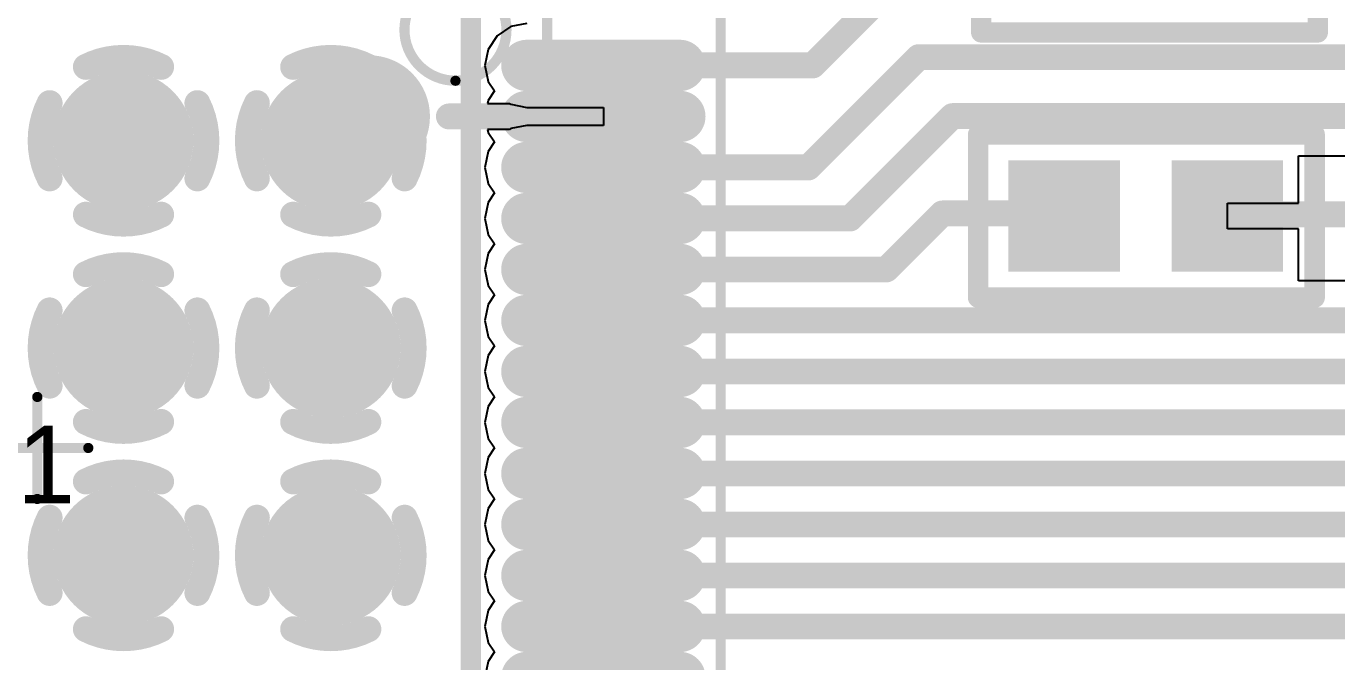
# Model space of a CAD drawing. Header units: millimetres. Extents: x 6.83 to 16.18, y 4.59 to 12.3.
# Drawn here: x 13.684 to 14.19, y 6.554 to 6.8 of the extents above; entities that cross this region are included whole.
import ezdxf

# ---------------------------------------------------------------- set-up
doc = ezdxf.new("R2010")
doc.units = ezdxf.units.MM
doc.header["$MEASUREMENT"] = 0
for name, color, linetype in [('BottomLayer', 5, 'Continuous'), ('BottomSolder', 6, 'Continuous'), ('InternalPlane1', 76, 'Continuous'), ('InternalPlane2', 16, 'Continuous'), ('Mechanical13', 56, 'Continuous'), ('Mechanical15', 56, 'Continuous'), ('MultiLayer', 9, 'Continuous'), ('TopLayer', 1, 'Continuous'), ('TopOverlay', 2, 'Continuous'), ('TopPaste', 8, 'Continuous'), ('TopSolder', 216, 'Continuous'), ('ViaHoleLayer', 16, 'Continuous')]:
    doc.layers.add(name, color=color, linetype=linetype)

# ---------------------------------------------------------------- blocks, each defined once
blk = doc.blocks.new('0603_118')
at = {"layer": 'TopLayer'}
for points in [[(0.02175, -0.04726), (0.02175, -0.01226), (-0.01325, -0.04726), (-0.01325, -0.01226)], [(0.02175, -0.11026), (0.02175, -0.07526), (-0.01325, -0.11026), (-0.01325, -0.07526)]]:
    blk.add_solid(points, dxfattribs=at)
at = {"layer": 'TopOverlay', "const_width": 0.00787}
for points in [[(-0.02724, -0.12598), (-0.02724, 0.00394)], [(0.03575, 0.00394), (-0.02724, 0.00394)], [(0.03575, -0.12598), (0.03575, 0.00394)], [(0.03575, -0.12598), (-0.02724, -0.12598)]]:
    blk.add_lwpolyline(points, dxfattribs=at)
at = {"layer": 'TopOverlay', "const_width": 0.00394}
for points in [[(-0.02921, 0.00394, 1), (-0.02528, 0.00394, 1)], [(-0.02921, 0.00394, 1), (-0.02528, 0.00394, 1)], [(0.03378, 0.00394, 1), (0.03772, 0.00394, 1)], [(0.03378, 0.00394, 1), (0.03772, 0.00394, 1)], [(-0.02921, -0.12598, 1), (-0.02528, -0.12598, 1)], [(-0.02921, -0.12598, 1), (-0.02528, -0.12598, 1)], [(0.03378, -0.12598, 1), (0.03772, -0.12598, 1)], [(0.03378, -0.12598, 1), (0.03772, -0.12598, 1)]]:
    blk.add_lwpolyline(points, format="xyb", close=True, dxfattribs=at)
at = {"layer": 'TopPaste'}
for points in [[(0.02175, -0.04726), (0.02175, -0.01226), (-0.01325, -0.04726), (-0.01325, -0.01226)], [(0.02175, -0.11026), (0.02175, -0.07526), (-0.01325, -0.11026), (-0.01325, -0.07526)]]:
    blk.add_solid(points, dxfattribs=at)
at = {"layer": 'TopSolder'}
for points in [[(0.02575, -0.05126), (0.02575, -0.00826), (-0.01725, -0.05126), (-0.01725, -0.00826)], [(0.02575, -0.11426), (0.02575, -0.07126), (-0.01725, -0.11426), (-0.01725, -0.07126)]]:
    blk.add_solid(points, dxfattribs=at)
blk = doc.blocks.new('0603_123')
at = {"layer": 'TopLayer'}
for points in [[(0.02175, -0.04726), (0.02175, -0.01226), (-0.01325, -0.04726), (-0.01325, -0.01226)], [(0.02175, -0.11026), (0.02175, -0.07526), (-0.01325, -0.11026), (-0.01325, -0.07526)]]:
    blk.add_solid(points, dxfattribs=at)
at = {"layer": 'TopOverlay', "const_width": 0.00787}
for points in [[(-0.02724, 0.00394), (-0.02724, -0.12598)], [(-0.02724, 0.00394), (0.03575, 0.00394)], [(0.03575, 0.00394), (0.03575, -0.12598)], [(-0.02724, -0.12598), (0.03575, -0.12598)]]:
    blk.add_lwpolyline(points, dxfattribs=at)
at = {"layer": 'TopOverlay', "const_width": 0.00394}
for points in [[(-0.02921, 0.00394, 1), (-0.02528, 0.00394, 1)], [(-0.02921, 0.00394, 1), (-0.02528, 0.00394, 1)], [(0.03378, 0.00394, 1), (0.03772, 0.00394, 1)], [(0.03378, 0.00394, 1), (0.03772, 0.00394, 1)], [(-0.02921, -0.12598, 1), (-0.02528, -0.12598, 1)], [(-0.02921, -0.12598, 1), (-0.02528, -0.12598, 1)], [(0.03378, -0.12598, 1), (0.03772, -0.12598, 1)], [(0.03378, -0.12598, 1), (0.03772, -0.12598, 1)]]:
    blk.add_lwpolyline(points, format="xyb", close=True, dxfattribs=at)
at = {"layer": 'TopPaste'}
for points in [[(0.02175, -0.04726), (0.02175, -0.01226), (-0.01325, -0.04726), (-0.01325, -0.01226)], [(0.02175, -0.11026), (0.02175, -0.07526), (-0.01325, -0.11026), (-0.01325, -0.07526)]]:
    blk.add_solid(points, dxfattribs=at)
at = {"layer": 'TopSolder'}
for points in [[(0.02575, -0.05126), (0.02575, -0.00826), (-0.01725, -0.05126), (-0.01725, -0.00826)], [(0.02575, -0.11426), (0.02575, -0.07126), (-0.01725, -0.11426), (-0.01725, -0.07126)]]:
    blk.add_solid(points, dxfattribs=at)
blk = doc.blocks.new('LQFP64_N_137')
at = {"layer": 'Mechanical13'}
for points, const_width in [([(0.18254, -0.16814, 1), (0.14317, -0.16814, 1)], 0.00394), ([(0.14218, -0.16814, 1), (0.14415, -0.16814, 1)], 0.00197)]:
    blk.add_lwpolyline(points, format="xyb", close=True, dxfattribs=dict(at, const_width=const_width))
at = {"layer": 'Mechanical13', "const_width": 0.00394}
blk.add_lwpolyline([(-0.19541, -0.20358), (0.19829, -0.20358)], dxfattribs=at)
at = {"layer": 'Mechanical15', "const_width": 0.00394}
for points in [[(0.00144, 0.01296), (0.00144, -0.02641)], [(-0.01825, -0.00673), (0.02112, -0.00673)], [(-0.26234, -0.2705), (0.26522, -0.2705)]]:
    blk.add_lwpolyline(points, dxfattribs=at)
at = {"layer": 'Mechanical15', "const_width": 0.00197}
for points in [[(-0.01923, -0.00673, 1), (-0.01726, -0.00673, 1)], [(0.02014, -0.00673, 1), (0.02211, -0.00673, 1)], [(0.00045, -0.02641, 1), (0.00242, -0.02641, 1)]]:
    blk.add_lwpolyline(points, format="xyb", close=True, dxfattribs=at)
at = {"layer": 'TopLayer', "const_width": 0.01181}
for points in [[(-0.06746, -0.25476), (-0.06746, -0.1957)], [(-0.04778, -0.25476), (-0.04778, -0.1957)], [(-0.02809, -0.25476), (-0.02809, -0.1957)], [(-0.00841, -0.25476), (-0.00841, -0.1957)], [(0.01128, -0.25476), (0.01128, -0.1957)], [(0.03096, -0.25476), (0.03096, -0.1957)], [(0.05065, -0.25476), (0.05065, -0.1957)], [(0.07033, -0.25476), (0.07033, -0.1957)], [(0.09002, -0.25476), (0.09002, -0.1957)], [(0.1097, -0.25476), (0.1097, -0.1957)], [(0.12939, -0.25476), (0.12939, -0.1957)], [(0.14907, -0.25476), (0.14907, -0.1957)]]:
    blk.add_lwpolyline(points, dxfattribs=at)
at = {"layer": 'TopLayer', "const_width": 0.00591}
for points in [[(-0.07041, -0.1957, 1), (-0.06451, -0.1957, 1)], [(-0.05073, -0.1957, 1), (-0.04482, -0.1957, 1)], [(-0.03104, -0.1957, 1), (-0.02514, -0.1957, 1)], [(-0.01136, -0.1957, 1), (-0.00545, -0.1957, 1)], [(0.00833, -0.1957, 1), (0.01423, -0.1957, 1)], [(0.02801, -0.1957, 1), (0.03392, -0.1957, 1)], [(0.0477, -0.1957, 1), (0.0536, -0.1957, 1)], [(0.06738, -0.1957, 1), (0.07329, -0.1957, 1)], [(0.08707, -0.1957, 1), (0.09297, -0.1957, 1)], [(0.10675, -0.1957, 1), (0.11266, -0.1957, 1)], [(0.12644, -0.1957, 1), (0.13234, -0.1957, 1)], [(0.14612, -0.1957, 1), (0.15203, -0.1957, 1)], [(-0.07041, -0.25476, 1), (-0.06451, -0.25476, 1)], [(-0.05073, -0.25476, 1), (-0.04482, -0.25476, 1)], [(-0.03104, -0.25476, 1), (-0.02514, -0.25476, 1)], [(-0.01136, -0.25476, 1), (-0.00545, -0.25476, 1)], [(0.00833, -0.25476, 1), (0.01423, -0.25476, 1)], [(0.02801, -0.25476, 1), (0.03392, -0.25476, 1)], [(0.0477, -0.25476, 1), (0.0536, -0.25476, 1)], [(0.06738, -0.25476, 1), (0.07329, -0.25476, 1)], [(0.08707, -0.25476, 1), (0.09297, -0.25476, 1)], [(0.10675, -0.25476, 1), (0.11266, -0.25476, 1)], [(0.12644, -0.25476, 1), (0.13234, -0.25476, 1)], [(0.14612, -0.25476, 1), (0.15203, -0.25476, 1)]]:
    blk.add_lwpolyline(points, format="xyb", close=True, dxfattribs=at)
at = {"layer": 'TopOverlay'}
for points, const_width in [([(0.1412, -0.13468, 1), (0.11758, -0.13468, 1)], 0.02362), ([(0.11167, -0.13468, 1), (0.12348, -0.13468, 1)], 0.01181), ([(0.13529, -0.13468, 1), (0.14711, -0.13468, 1)], 0.01181)]:
    blk.add_lwpolyline(points, format="xyb", close=True, dxfattribs=dict(at, const_width=const_width))
at = {"layer": 'TopOverlay', "const_width": 0.00787}
blk.add_lwpolyline([(-0.16589, -0.17405), (0.16876, -0.17405)], dxfattribs=at)
at = {"layer": 'TopPaste', "const_width": 0.01181}
for points in [[(-0.06746, -0.25476), (-0.06746, -0.1957)], [(-0.04778, -0.25476), (-0.04778, -0.1957)], [(-0.02809, -0.25476), (-0.02809, -0.1957)], [(-0.00841, -0.25476), (-0.00841, -0.1957)], [(0.01128, -0.25476), (0.01128, -0.1957)], [(0.03096, -0.25476), (0.03096, -0.1957)], [(0.05065, -0.25476), (0.05065, -0.1957)], [(0.07033, -0.25476), (0.07033, -0.1957)], [(0.09002, -0.25476), (0.09002, -0.1957)], [(0.1097, -0.25476), (0.1097, -0.1957)], [(0.12939, -0.25476), (0.12939, -0.1957)], [(0.14907, -0.25476), (0.14907, -0.1957)]]:
    blk.add_lwpolyline(points, dxfattribs=at)
at = {"layer": 'TopPaste', "const_width": 0.00591}
for points in [[(-0.07041, -0.1957, 1), (-0.06451, -0.1957, 1)], [(-0.05073, -0.1957, 1), (-0.04482, -0.1957, 1)], [(-0.03104, -0.1957, 1), (-0.02514, -0.1957, 1)], [(-0.01136, -0.1957, 1), (-0.00545, -0.1957, 1)], [(0.00833, -0.1957, 1), (0.01423, -0.1957, 1)], [(0.02801, -0.1957, 1), (0.03392, -0.1957, 1)], [(0.0477, -0.1957, 1), (0.0536, -0.1957, 1)], [(0.06738, -0.1957, 1), (0.07329, -0.1957, 1)], [(0.08707, -0.1957, 1), (0.09297, -0.1957, 1)], [(0.10675, -0.1957, 1), (0.11266, -0.1957, 1)], [(0.12644, -0.1957, 1), (0.13234, -0.1957, 1)], [(0.14612, -0.1957, 1), (0.15203, -0.1957, 1)], [(-0.07041, -0.25476, 1), (-0.06451, -0.25476, 1)], [(-0.05073, -0.25476, 1), (-0.04482, -0.25476, 1)], [(-0.03104, -0.25476, 1), (-0.02514, -0.25476, 1)], [(-0.01136, -0.25476, 1), (-0.00545, -0.25476, 1)], [(0.00833, -0.25476, 1), (0.01423, -0.25476, 1)], [(0.02801, -0.25476, 1), (0.03392, -0.25476, 1)], [(0.0477, -0.25476, 1), (0.0536, -0.25476, 1)], [(0.06738, -0.25476, 1), (0.07329, -0.25476, 1)], [(0.08707, -0.25476, 1), (0.09297, -0.25476, 1)], [(0.10675, -0.25476, 1), (0.11266, -0.25476, 1)], [(0.12644, -0.25476, 1), (0.13234, -0.25476, 1)], [(0.14612, -0.25476, 1), (0.15203, -0.25476, 1)]]:
    blk.add_lwpolyline(points, format="xyb", close=True, dxfattribs=at)
at = {"layer": 'TopSolder', "const_width": 0.01981}
for points in [[(-0.08715, -0.25476), (-0.08715, -0.1957)], [(-0.06746, -0.25476), (-0.06746, -0.1957)], [(-0.04778, -0.25476), (-0.04778, -0.1957)], [(-0.02809, -0.25476), (-0.02809, -0.1957)], [(-0.00841, -0.25476), (-0.00841, -0.1957)], [(0.01128, -0.25476), (0.01128, -0.1957)], [(0.03096, -0.25476), (0.03096, -0.1957)], [(0.05065, -0.25476), (0.05065, -0.1957)], [(0.07033, -0.25476), (0.07033, -0.1957)], [(0.09002, -0.25476), (0.09002, -0.1957)], [(0.1097, -0.25476), (0.1097, -0.1957)], [(0.12939, -0.25476), (0.12939, -0.1957)], [(0.14907, -0.25476), (0.14907, -0.1957)]]:
    blk.add_lwpolyline(points, dxfattribs=at)
at = {"layer": 'TopSolder', "const_width": 0.00991}
for points in [[(-0.0921, -0.1957, 1), (-0.08219, -0.1957, 1)], [(-0.07241, -0.1957, 1), (-0.06251, -0.1957, 1)], [(-0.05273, -0.1957, 1), (-0.04282, -0.1957, 1)], [(-0.03304, -0.1957, 1), (-0.02314, -0.1957, 1)], [(-0.01336, -0.1957, 1), (-0.00345, -0.1957, 1)], [(0.00633, -0.1957, 1), (0.01623, -0.1957, 1)], [(0.02601, -0.1957, 1), (0.03592, -0.1957, 1)], [(0.0457, -0.1957, 1), (0.0556, -0.1957, 1)], [(0.06538, -0.1957, 1), (0.07529, -0.1957, 1)], [(0.08507, -0.1957, 1), (0.09497, -0.1957, 1)], [(0.10475, -0.1957, 1), (0.11466, -0.1957, 1)], [(0.12444, -0.1957, 1), (0.13434, -0.1957, 1)], [(0.14412, -0.1957, 1), (0.15403, -0.1957, 1)], [(-0.0921, -0.25476, 1), (-0.08219, -0.25476, 1)], [(-0.07241, -0.25476, 1), (-0.06251, -0.25476, 1)], [(-0.05273, -0.25476, 1), (-0.04282, -0.25476, 1)], [(-0.03304, -0.25476, 1), (-0.02314, -0.25476, 1)], [(-0.01336, -0.25476, 1), (-0.00345, -0.25476, 1)], [(0.00633, -0.25476, 1), (0.01623, -0.25476, 1)], [(0.02601, -0.25476, 1), (0.03592, -0.25476, 1)], [(0.0457, -0.25476, 1), (0.0556, -0.25476, 1)], [(0.06538, -0.25476, 1), (0.07529, -0.25476, 1)], [(0.08507, -0.25476, 1), (0.09497, -0.25476, 1)], [(0.10475, -0.25476, 1), (0.11466, -0.25476, 1)], [(0.12444, -0.25476, 1), (0.13434, -0.25476, 1)], [(0.14412, -0.25476, 1), (0.15403, -0.25476, 1)]]:
    blk.add_lwpolyline(points, format="xyb", close=True, dxfattribs=at)

msp = doc.modelspace()

# ---------------------------------------------------------------- linework, layer by layer
at = {"layer": 'BottomLayer', "const_width": 0.015}
for points in [[(13.71438, 6.75531, 1), (13.72938, 6.75531, 1)], [(13.79438, 6.75531, 1), (13.80938, 6.75531, 1)], [(13.71438, 6.67531, 1), (13.72938, 6.67531, 1)], [(13.79438, 6.67531, 1), (13.80938, 6.67531, 1)], [(13.71438, 6.59531, 1), (13.72938, 6.59531, 1)], [(13.79438, 6.59531, 1), (13.80938, 6.59531, 1)]]:
    msp.add_lwpolyline(points, format="xyb", close=True, dxfattribs=at)
at = {"layer": 'BottomSolder', "const_width": 0.019}
for points in [[(13.71238, 6.75531, 1), (13.73138, 6.75531, 1)], [(13.79238, 6.75531, 1), (13.81138, 6.75531, 1)], [(13.71238, 6.67531, 1), (13.73138, 6.67531, 1)], [(13.79238, 6.67531, 1), (13.81138, 6.67531, 1)], [(13.71238, 6.59531, 1), (13.73138, 6.59531, 1)], [(13.79238, 6.59531, 1), (13.81138, 6.59531, 1)]]:
    msp.add_lwpolyline(points, format="xyb", close=True, dxfattribs=at)
at = {"layer": 'InternalPlane1', "const_width": 0.01}
for points in [[(13.70736, 6.78382, -0.240079), (13.73641, 6.78382)], [(13.78736, 6.78382, -0.240079), (13.81641, 6.78382)], [(13.69337, 6.74078, -0.240079), (13.69337, 6.76984)], [(13.7504, 6.76984, -0.240079), (13.7504, 6.74078)], [(13.77337, 6.74078, -0.240079), (13.77337, 6.76984)], [(13.8304, 6.76984, -0.240079), (13.8304, 6.74078)], [(13.73641, 6.7268, -0.240079), (13.70736, 6.7268)], [(13.81641, 6.7268, -0.240079), (13.78736, 6.7268)], [(13.70736, 6.70382, -0.240079), (13.73641, 6.70382)], [(13.78736, 6.70382, -0.240079), (13.81641, 6.70382)], [(13.69337, 6.66078, -0.240079), (13.69337, 6.68984)], [(13.7504, 6.68984, -0.240079), (13.7504, 6.66078)], [(13.77337, 6.66078, -0.240079), (13.77337, 6.68984)], [(13.8304, 6.68984, -0.240079), (13.8304, 6.66078)], [(13.73641, 6.6468, -0.240079), (13.70736, 6.6468)], [(13.81641, 6.6468, -0.240079), (13.78736, 6.6468)], [(13.70736, 6.62382, -0.240079), (13.73641, 6.62382)], [(13.78736, 6.62382, -0.240079), (13.81641, 6.62382)], [(13.69337, 6.58078, -0.240079), (13.69337, 6.60984)], [(13.7504, 6.60984, -0.240079), (13.7504, 6.58078)], [(13.77337, 6.58078, -0.240079), (13.77337, 6.60984)], [(13.8304, 6.60984, -0.240079), (13.8304, 6.58078)], [(13.73641, 6.5668, -0.240079), (13.70736, 6.5668)], [(13.81641, 6.5668, -0.240079), (13.78736, 6.5668)]]:
    msp.add_lwpolyline(points, format="xyb", dxfattribs=at)
at = {"layer": 'InternalPlane1', "const_width": 0.005}
for points in [[(13.70486, 6.78382, 1), (13.70986, 6.78382, 1)], [(13.73391, 6.78382, 1), (13.73891, 6.78382, 1)], [(13.78486, 6.78382, 1), (13.78986, 6.78382, 1)], [(13.81391, 6.78382, 1), (13.81891, 6.78382, 1)], [(13.69087, 6.76984, 1), (13.69587, 6.76984, 1)], [(13.7479, 6.76984, 1), (13.7529, 6.76984, 1)], [(13.77087, 6.76984, 1), (13.77587, 6.76984, 1)], [(13.8279, 6.76984, 1), (13.8329, 6.76984, 1)], [(13.69087, 6.74078, 1), (13.69587, 6.74078, 1)], [(13.7479, 6.74078, 1), (13.7529, 6.74078, 1)], [(13.77087, 6.74078, 1), (13.77587, 6.74078, 1)], [(13.8279, 6.74078, 1), (13.8329, 6.74078, 1)], [(13.70486, 6.7268, 1), (13.70986, 6.7268, 1)], [(13.73391, 6.7268, 1), (13.73891, 6.7268, 1)], [(13.78486, 6.7268, 1), (13.78986, 6.7268, 1)], [(13.81391, 6.7268, 1), (13.81891, 6.7268, 1)], [(13.70486, 6.70382, 1), (13.70986, 6.70382, 1)], [(13.73391, 6.70382, 1), (13.73891, 6.70382, 1)], [(13.78486, 6.70382, 1), (13.78986, 6.70382, 1)], [(13.81391, 6.70382, 1), (13.81891, 6.70382, 1)], [(13.69087, 6.68984, 1), (13.69587, 6.68984, 1)], [(13.7479, 6.68984, 1), (13.7529, 6.68984, 1)], [(13.77087, 6.68984, 1), (13.77587, 6.68984, 1)], [(13.8279, 6.68984, 1), (13.8329, 6.68984, 1)], [(13.69087, 6.66078, 1), (13.69587, 6.66078, 1)], [(13.7479, 6.66078, 1), (13.7529, 6.66078, 1)], [(13.77087, 6.66078, 1), (13.77587, 6.66078, 1)], [(13.8279, 6.66078, 1), (13.8329, 6.66078, 1)], [(13.70486, 6.6468, 1), (13.70986, 6.6468, 1)], [(13.73391, 6.6468, 1), (13.73891, 6.6468, 1)], [(13.78486, 6.6468, 1), (13.78986, 6.6468, 1)], [(13.81391, 6.6468, 1), (13.81891, 6.6468, 1)], [(13.70486, 6.62382, 1), (13.70986, 6.62382, 1)], [(13.73391, 6.62382, 1), (13.73891, 6.62382, 1)], [(13.78486, 6.62382, 1), (13.78986, 6.62382, 1)], [(13.81391, 6.62382, 1), (13.81891, 6.62382, 1)], [(13.69087, 6.60984, 1), (13.69587, 6.60984, 1)], [(13.7479, 6.60984, 1), (13.7529, 6.60984, 1)], [(13.77087, 6.60984, 1), (13.77587, 6.60984, 1)], [(13.8279, 6.60984, 1), (13.8329, 6.60984, 1)], [(13.69087, 6.58078, 1), (13.69587, 6.58078, 1)], [(13.7479, 6.58078, 1), (13.7529, 6.58078, 1)], [(13.77087, 6.58078, 1), (13.77587, 6.58078, 1)], [(13.8279, 6.58078, 1), (13.8329, 6.58078, 1)], [(13.70486, 6.5668, 1), (13.70986, 6.5668, 1)], [(13.73391, 6.5668, 1), (13.73891, 6.5668, 1)], [(13.78486, 6.5668, 1), (13.78986, 6.5668, 1)], [(13.81391, 6.5668, 1), (13.81891, 6.5668, 1)]]:
    msp.add_lwpolyline(points, format="xyb", close=True, dxfattribs=at)
at = {"layer": 'InternalPlane2', "const_width": 0.027}
for points in [[(13.70838, 6.75531, 1), (13.73538, 6.75531, 1)], [(13.78838, 6.75531, 1), (13.81538, 6.75531, 1)], [(13.70838, 6.67531, 1), (13.73538, 6.67531, 1)], [(13.78838, 6.67531, 1), (13.81538, 6.67531, 1)], [(13.70838, 6.59531, 1), (13.73538, 6.59531, 1)], [(13.78838, 6.59531, 1), (13.81538, 6.59531, 1)]]:
    msp.add_lwpolyline(points, format="xyb", close=True, dxfattribs=at)
at = {"layer": 'MultiLayer', "const_width": 0.015}
for points in [[(13.71438, 6.75531, 1), (13.72938, 6.75531, 1)], [(13.79438, 6.75531, 1), (13.80938, 6.75531, 1)], [(13.71438, 6.67531, 1), (13.72938, 6.67531, 1)], [(13.79438, 6.67531, 1), (13.80938, 6.67531, 1)], [(13.71438, 6.59531, 1), (13.72938, 6.59531, 1)], [(13.79438, 6.59531, 1), (13.80938, 6.59531, 1)]]:
    msp.add_lwpolyline(points, format="xyb", close=True, dxfattribs=at)
at = {"layer": 'TopLayer'}
for p, q in [((13.87138, 6.79936), (13.86612, 6.79585)), ((13.87759, 6.8006), (13.87138, 6.79936)), ((13.86612, 6.79585), (13.8626, 6.79059)), ((13.8626, 6.79059), (13.86137, 6.78438)), ((13.86137, 6.78438), (13.8626, 6.77818)), ((13.8626, 6.77818), (13.86503, 6.77454)), ((13.86503, 6.77454), (13.8626, 6.7709)), ((13.8626, 6.7709), (13.86236, 6.7697)), ((13.86236, 6.7697), (13.87093, 6.7697)), ((13.87093, 6.7697), (13.87138, 6.7694)), ((13.87138, 6.7694), (13.87759, 6.76816)), ((13.87759, 6.76816), (13.90711, 6.76816)), ((13.90711, 6.76816), (13.90711, 6.76123)), ((13.87093, 6.7597), (13.86236, 6.7597)), ((13.86236, 6.7597), (13.8626, 6.75849)), ((13.87138, 6.76), (13.87093, 6.7597)), ((13.87759, 6.76123), (13.87138, 6.76)), ((13.90711, 6.76123), (13.87759, 6.76123)), ((13.8626, 6.75849), (13.86503, 6.75485)), ((13.86503, 6.75485), (13.8626, 6.75122)), ((13.8626, 6.75122), (13.86137, 6.74501)), ((14.17549, 6.73127), (14.17549, 6.74954)), ((14.17549, 6.74954), (14.22873, 6.74954)), ((13.86137, 6.74501), (13.8626, 6.73881)), ((13.8626, 6.73881), (13.86503, 6.73517)), ((13.86503, 6.73517), (13.8626, 6.73153)), ((13.8626, 6.73153), (13.86137, 6.72533)), ((14.14799, 6.72127), (14.14799, 6.73127)), ((14.14799, 6.73127), (14.17549, 6.73127)), ((13.86137, 6.72533), (13.8626, 6.71912)), ((13.8626, 6.71912), (13.86503, 6.71548)), ((14.17549, 6.72127), (14.14799, 6.72127)), ((14.17549, 6.70125), (14.17549, 6.72127)), ((13.86503, 6.71548), (13.8626, 6.71185)), ((13.8626, 6.71185), (13.86137, 6.70564)), ((13.86137, 6.70564), (13.8626, 6.69944)), ((13.8626, 6.69944), (13.86503, 6.6958)), ((14.23798, 6.70125), (14.17549, 6.70125)), ((13.86503, 6.6958), (13.8626, 6.69216)), ((13.8626, 6.69216), (13.86137, 6.68596)), ((13.86137, 6.68596), (13.8626, 6.67975)), ((13.8626, 6.67975), (13.86503, 6.67611)), ((13.86503, 6.67611), (13.8626, 6.67248)), ((13.8626, 6.67248), (13.86137, 6.66627)), ((13.86137, 6.66627), (13.8626, 6.66007)), ((13.8626, 6.66007), (13.86503, 6.65643)), ((13.8626, 6.65279), (13.86137, 6.64659)), ((13.86503, 6.65643), (13.8626, 6.65279)), ((13.86137, 6.64659), (13.8626, 6.64038)), ((13.8626, 6.64038), (13.86503, 6.63674)), ((13.8626, 6.63311), (13.86137, 6.6269)), ((13.86503, 6.63674), (13.8626, 6.63311)), ((13.86137, 6.6269), (13.8626, 6.6207)), ((13.8626, 6.6207), (13.86503, 6.61706)), ((13.8626, 6.61342), (13.86137, 6.60722)), ((13.86503, 6.61706), (13.8626, 6.61342)), ((13.86137, 6.60722), (13.8626, 6.60101)), ((13.8626, 6.60101), (13.86503, 6.59737)), ((13.86503, 6.59737), (13.8626, 6.59374)), ((13.8626, 6.59374), (13.86137, 6.58753)), ((13.86137, 6.58753), (13.8626, 6.58133)), ((13.8626, 6.58133), (13.86503, 6.57769)), ((13.86503, 6.57769), (13.8626, 6.57405)), ((13.8626, 6.57405), (13.86137, 6.56785)), ((13.86137, 6.56785), (13.8626, 6.56164)), ((13.8626, 6.56164), (13.86503, 6.558)), ((13.86503, 6.558), (13.8626, 6.55437)), ((13.8626, 6.55437), (13.86137, 6.54816))]:
    msp.add_line(p, q, dxfattribs=at)
at = {"layer": 'TopLayer', "const_width": 0.01}
for points in [[(13.98794, 6.78438), (14.03289, 6.82934)], [(13.90711, 6.78438), (13.98794, 6.78438)], [(13.98626, 6.74501), (14.02882, 6.78757)], [(14.02882, 6.78757), (14.19589, 6.78757)], [(13.84749, 6.7647), (13.90711, 6.7647)], [(14.0024, 6.72533), (14.0419, 6.76483)], [(14.0419, 6.76483), (14.22873, 6.76483)], [(13.90711, 6.74501), (13.98626, 6.74501)], [(13.90711, 6.72533), (14.0024, 6.72533)], [(14.01633, 6.70564), (14.03795, 6.72726)], [(14.03795, 6.72726), (14.08402, 6.72726)], [(14.16608, 6.7269), (14.23371, 6.7269)], [(13.90711, 6.70564), (14.01633, 6.70564)], [(13.90711, 6.68596), (14.24431, 6.68596)], [(13.90711, 6.66627), (14.34106, 6.66627)], [(13.90711, 6.64659), (14.39255, 6.64659)], [(13.90711, 6.6269), (14.42748, 6.6269)], [(13.90711, 6.60722), (14.45282, 6.60722)], [(13.90711, 6.58753), (14.47187, 6.58753)], [(13.90711, 6.56785), (14.49092, 6.56785)]]:
    msp.add_lwpolyline(points, dxfattribs=at)
at = {"layer": 'TopLayer'}
for points, const_width in [([(13.90461, 6.78438, 1), (13.90961, 6.78438, 1)], 0.005), ([(13.98544, 6.78438, 1), (13.99044, 6.78438, 1)], 0.005), ([(13.98544, 6.78438, 1), (13.99044, 6.78438, 1)], 0.005), ([(14.02632, 6.78757, 1), (14.03132, 6.78757, 1)], 0.005), ([(14.02632, 6.78757, 1), (14.03132, 6.78757, 1)], 0.005), ([(13.71438, 6.75531, 1), (13.72938, 6.75531, 1)], 0.015), ([(13.79438, 6.75531, 1), (13.80938, 6.75531, 1)], 0.015), ([(13.84499, 6.7647, 1), (13.84999, 6.7647, 1)], 0.005), ([(13.90461, 6.7647, 1), (13.90961, 6.7647, 1)], 0.005), ([(14.0394, 6.76483, 1), (14.0444, 6.76483, 1)], 0.005), ([(14.0394, 6.76483, 1), (14.0444, 6.76483, 1)], 0.005), ([(13.90461, 6.74501, 1), (13.90961, 6.74501, 1)], 0.005), ([(13.98376, 6.74501, 1), (13.98876, 6.74501, 1)], 0.005), ([(13.98376, 6.74501, 1), (13.98876, 6.74501, 1)], 0.005), ([(13.90461, 6.72533, 1), (13.90961, 6.72533, 1)], 0.005), ([(13.9999, 6.72533, 1), (14.0049, 6.72533, 1)], 0.005), ([(13.9999, 6.72533, 1), (14.0049, 6.72533, 1)], 0.005), ([(14.03545, 6.72726, 1), (14.04045, 6.72726, 1)], 0.005), ([(14.03545, 6.72726, 1), (14.04045, 6.72726, 1)], 0.005), ([(14.08152, 6.72726, 1), (14.08652, 6.72726, 1)], 0.005), ([(14.16358, 6.7269, 1), (14.16858, 6.7269, 1)], 0.005), ([(13.90461, 6.70564, 1), (13.90961, 6.70564, 1)], 0.005), ([(14.01383, 6.70564, 1), (14.01883, 6.70564, 1)], 0.005), ([(14.01383, 6.70564, 1), (14.01883, 6.70564, 1)], 0.005), ([(13.71438, 6.67531, 1), (13.72938, 6.67531, 1)], 0.015), ([(13.79438, 6.67531, 1), (13.80938, 6.67531, 1)], 0.015), ([(13.90461, 6.68596, 1), (13.90961, 6.68596, 1)], 0.005), ([(13.90461, 6.66627, 1), (13.90961, 6.66627, 1)], 0.005), ([(13.90461, 6.64659, 1), (13.90961, 6.64659, 1)], 0.005), ([(13.90461, 6.6269, 1), (13.90961, 6.6269, 1)], 0.005), ([(13.90461, 6.60722, 1), (13.90961, 6.60722, 1)], 0.005), ([(13.71438, 6.59531, 1), (13.72938, 6.59531, 1)], 0.015), ([(13.79438, 6.59531, 1), (13.80938, 6.59531, 1)], 0.015), ([(13.90461, 6.58753, 1), (13.90961, 6.58753, 1)], 0.005), ([(13.90461, 6.56785, 1), (13.90961, 6.56785, 1)], 0.005)]:
    msp.add_lwpolyline(points, format="xyb", close=True, dxfattribs=dict(at, const_width=const_width))
at = {"layer": 'TopSolder', "const_width": 0.019}
for points in [[(13.71238, 6.75531, 1), (13.73138, 6.75531, 1)], [(13.79238, 6.75531, 1), (13.81138, 6.75531, 1)], [(13.71238, 6.67531, 1), (13.73138, 6.67531, 1)], [(13.79238, 6.67531, 1), (13.81138, 6.67531, 1)], [(13.71238, 6.59531, 1), (13.73138, 6.59531, 1)], [(13.79238, 6.59531, 1), (13.81138, 6.59531, 1)]]:
    msp.add_lwpolyline(points, format="xyb", close=True, dxfattribs=at)
at = {"layer": 'ViaHoleLayer', "const_width": 0.007}
for points in [[(13.71838, 6.75531, 1), (13.72538, 6.75531, 1)], [(13.79838, 6.75531, 1), (13.80538, 6.75531, 1)], [(13.71838, 6.67531, 1), (13.72538, 6.67531, 1)], [(13.79838, 6.67531, 1), (13.80538, 6.67531, 1)], [(13.71838, 6.59531, 1), (13.72538, 6.59531, 1)], [(13.79838, 6.59531, 1), (13.80538, 6.59531, 1)]]:
    msp.add_lwpolyline(points, format="xyb", close=True, dxfattribs=at)

# ---------------------------------------------------------------- block references
for name, p, rotation in [('LQFP64_N_137', (13.68188, 6.63531), 90), ('0603_123', (14.05691, 6.82438), 90), ('0603_118', (14.17775, 6.73052), 270)]:
    msp.add_blockref(name, p, dxfattribs=dict(rotation=rotation))

# ---------------------------------------------------------------- texts
at = {"layer": 'TopOverlay'}
msp.add_text('U1', height=0.03, dxfattribs=at).set_placement((13.65188, 6.61531))

doc.saveas('drawing.dxf')
